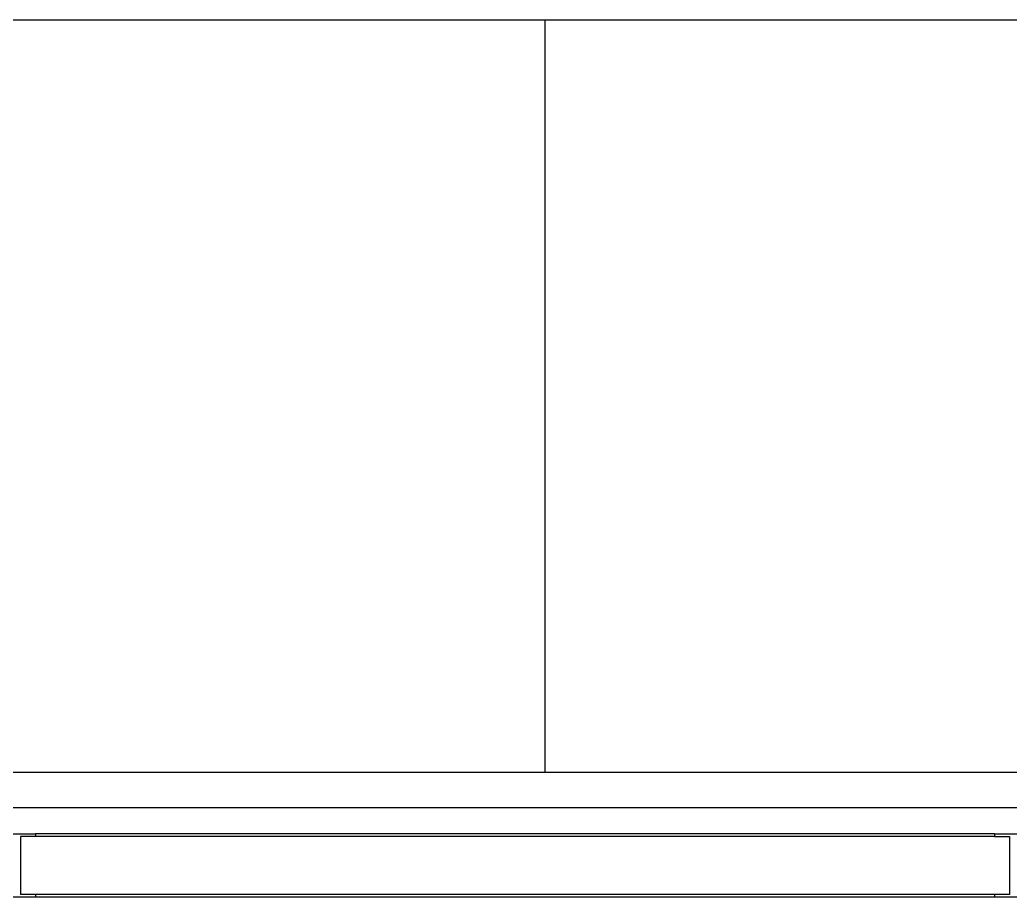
# Model space of a CAD drawing. Header units: metres. Extents: x -57 to 501, y 45 to 307.
# Drawn here: x 287.601 to 291.351, y 99.685 to 103.009 of the extents above; entities that cross this region are included whole.
import ezdxf

# ---------------------------------------------------------------- set-up
doc = ezdxf.new("R2010")
doc.units = ezdxf.units.M

msp = doc.modelspace()

# ---------------------------------------------------------------- linework, layer by layer
at = {"color": 251, "true_color": 0x636466}
for p, q in [((286.4822, 103.009), (289.5888, 103.009)), ((289.5888, 103.009), (289.5888, 100.1581)), ((289.5888, 103.009), (292.6953, 103.009)), ((289.5888, 100.1581), (286.4846, 100.1581)), ((289.5911, 100.1581), (289.5888, 100.1581)), ((292.6953, 100.1581), (289.5911, 100.1581)), ((287.4526, 100.0255), (287.6098, 100.0255)), ((287.6098, 100.0255), (287.735, 100.0255)), ((287.735, 100.0255), (287.8922, 100.0255)), ((287.8922, 100.0255), (288.0174, 100.0255)), ((288.0174, 100.0255), (288.1746, 100.0255)), ((288.1746, 100.0255), (288.2999, 100.0255)), ((288.2999, 100.0255), (288.457, 100.0255)), ((288.457, 100.0255), (288.5823, 100.0255)), ((288.5823, 100.0255), (288.7394, 100.0255)), ((288.7394, 100.0255), (288.8647, 100.0255)), ((288.8647, 100.0255), (289.0218, 100.0255)), ((289.0218, 100.0255), (289.1471, 100.0255)), ((289.1471, 100.0255), (289.3043, 100.0255)), ((289.3043, 100.0255), (289.4295, 100.0255)), ((289.4295, 100.0255), (289.5867, 100.0255)), ((289.5867, 100.0255), (289.5888, 100.0255)), ((289.5888, 100.0255), (289.7119, 100.0255)), ((289.7119, 100.0255), (289.8691, 100.0255)), ((289.8691, 100.0255), (289.9943, 100.0255)), ((289.9943, 100.0255), (290.1515, 100.0255)), ((290.1515, 100.0255), (290.2768, 100.0255)), ((290.2768, 100.0255), (290.4339, 100.0255)), ((290.4339, 100.0255), (290.5592, 100.0255)), ((290.5592, 100.0255), (290.7163, 100.0255)), ((290.7163, 100.0255), (290.8416, 100.0255)), ((290.8416, 100.0255), (290.9987, 100.0255)), ((290.9987, 100.0255), (291.124, 100.0255)), ((291.124, 100.0255), (291.2811, 100.0255)), ((291.2811, 100.0255), (291.4064, 100.0255)), ((287.5408, 99.9255), (287.6608, 99.9255)), ((287.6608, 99.9157), (287.6039, 99.9157)), ((287.6039, 99.9157), (287.6039, 99.6953)), ((287.6608, 99.9255), (287.6608, 99.9157)), ((291.2908, 99.9255), (287.6608, 99.9255)), ((291.2908, 99.9157), (287.6608, 99.9157)), ((291.2908, 99.9255), (291.2908, 99.9157)), ((291.2908, 99.9255), (291.4108, 99.9255)), ((291.2908, 99.9157), (291.3477, 99.9157)), ((291.3477, 99.9157), (291.3477, 99.6953))]:
    msp.add_line(p, q, dxfattribs=at)
for p, q in [((287.6608, 99.6855), (287.5408, 99.6855)), ((287.6608, 99.6953), (287.6039, 99.6953)), ((287.6608, 99.6953), (287.6608, 99.6855)), ((291.2908, 99.6953), (287.6608, 99.6953)), ((291.2908, 99.6855), (287.6608, 99.6855)), ((291.3477, 99.6953), (291.2908, 99.6953)), ((291.2908, 99.6953), (291.2908, 99.6855)), ((291.4108, 99.6855), (291.2908, 99.6855))]:
    msp.add_line(p, q)

doc.saveas('drawing.dxf')
